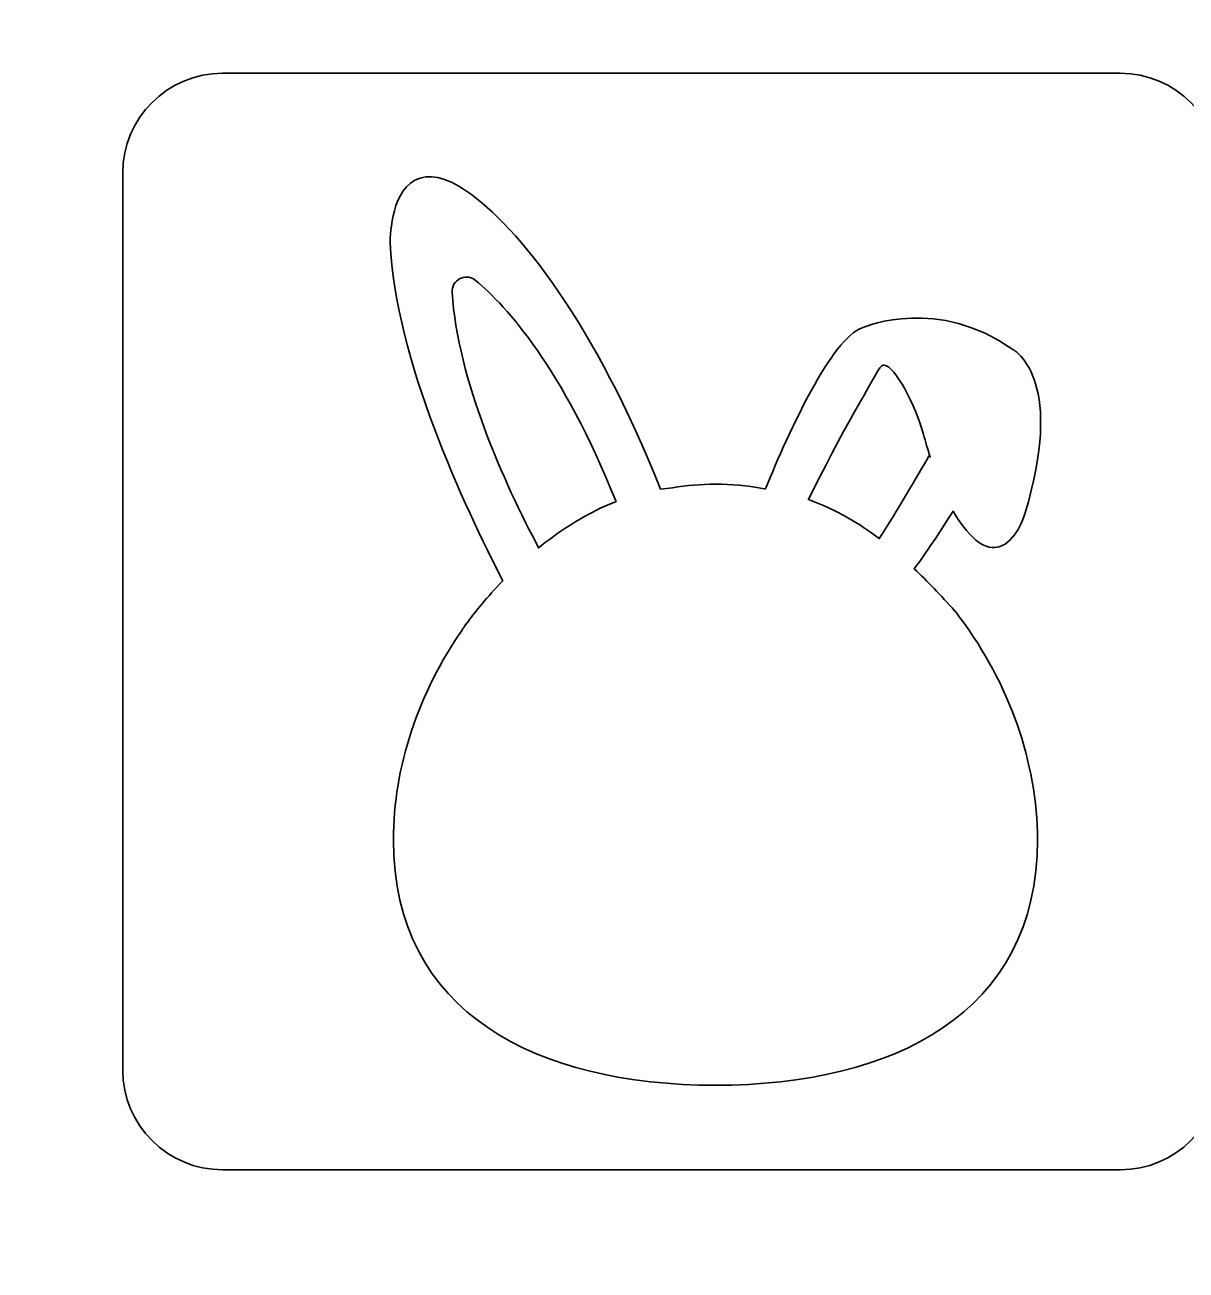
# Model space of a CAD drawing. Extents: x -116 to 2607, y -1189 to 276.
# Drawn here: x 265.6 to 617, y -805.5 to -428.4 of the extents above; entities that cross this region are included whole.
import ezdxf

# ---------------------------------------------------------------- set-up
doc = ezdxf.new("R2010")
doc.units = 0
doc.header["$MEASUREMENT"] = 0
doc.layers.add('Layer 1', color=7, linetype='Continuous', lineweight=0)

# ---------------------------------------------------------------- blocks, each defined once
blk = doc.blocks.new('Block_6')
at = {"layer": 'Layer 1', "color": 1, "lineweight": 35, "true_color": 0xff0000}
for points in [[(961.63, 275.55), (961.63, 275.55), (-39.12, 275.55), (-39.12, 275.55), (-81.5, 275.55), (-115.85, 241.2), (-115.85, 198.81), (-115.85, 198.81), (-115.85, -1151.79), (-115.85, -1151.79), (-115.85, -1172.18), (-99.32, -1188.72), (-78.93, -1188.72), (-78.93, -1188.72), (1001.44, -1188.72), (1001.44, -1188.72), (1021.83, -1188.72), (1038.37, -1172.18), (1038.37, -1151.79), (1038.37, -1151.79), (1038.37, 198.81), (1038.37, 198.81), (1038.37, 241.2), (1004.01, 275.55), (961.63, 275.55)], [(627.3, -744.9), (627.3, -761.6), (613.78, -775.12), (597.08, -775.12), (597.08, -775.12), (325.43, -775.12), (325.43, -775.12), (308.74, -775.12), (295.21, -761.6), (295.21, -744.9), (295.21, -744.9), (295.21, -473.26), (295.21, -473.26), (295.21, -456.56), (308.74, -443.03), (325.43, -443.03), (325.43, -443.03), (597.08, -443.03), (597.08, -443.03), (613.78, -443.03), (627.3, -456.56), (627.3, -473.26), (627.3, -473.26), (627.3, -744.9), (627.3, -744.9)]]:
    blk.add_open_spline(points, degree=3, knots=[0, 0, 0, 0, 1, 1, 1, 2, 2, 2, 3, 3, 3, 4, 4, 4, 5, 5, 5, 6, 6, 6, 7, 7, 7, 8, 8, 8, 8], dxfattribs=at)
blk = doc.blocks.new('Block_10')
at = {"layer": 'Layer 1', "color": 1, "lineweight": 35, "true_color": 0xff0000}
for points, knots in [([(547.01, -605.88), (547, -605.86), (547, -605.85), (546.98, -605.85), (542.77, -601.1), (538.72, -596.84), (534.75, -593.07), (537.46, -589.56), (541.39, -583.72), (546.51, -575.64), (548.49, -579.08), (550.78, -582.13), (553.42, -584.41), (556.33, -586.92), (558.85, -586.9), (560.44, -586.43), (565.55, -584.94), (567.99, -577.28), (568.25, -576.41), (580.19, -537.05), (566.18, -527.59), (564.57, -526.65), (541.92, -510.74), (520.59, -519.46), (518.95, -520.16), (509.72, -523.44), (497.11, -550.88), (489.69, -568.92), (489.41, -568.88), (489.12, -568.83), (488.83, -568.79), (484.18, -567.94), (479.42, -567.48), (474.58, -567.48), (470.19, -567.48), (465.87, -567.85), (461.62, -568.55), (460.39, -568.67), (459.17, -568.82), (457.96, -569.03), (438.19, -519.05), (414.99, -489.52), (399.22, -478.7), (392.93, -474.36), (387.67, -473.28), (383.62, -475.46), (375.98, -479.57), (376.13, -493.76), (376.15, -494.42), (377.56, -529.32), (398.85, -574.76), (410.23, -596.74), (405.39, -601.75), (401.81, -606.25), (399.8, -608.96), (398.55, -610.64), (397.9, -611.64), (397.9, -611.64), (391.39, -621.01), (386.2, -631.37), (382.62, -642.13), (379.05, -652.91), (377.11, -664.11), (377.11, -675.2), (377.11, -727.76), (420.75, -749.5), (474.58, -749.5), (528.42, -749.5), (572.06, -727.76), (572.06, -675.2), (572.06, -651.65), (563.29, -627.59), (548.79, -608.19), (548.29, -607.43), (547.71, -606.65), (547.01, -605.88)], [0, 0, 0, 0, 1, 1, 1, 2, 2, 2, 3, 3, 3, 4, 4, 4, 5, 5, 5, 6, 6, 6, 7, 7, 7, 8, 8, 8, 9, 9, 9, 10, 10, 10, 11, 11, 11, 12, 12, 12, 13, 13, 13, 14, 14, 14, 15, 15, 15, 16, 16, 16, 17, 17, 17, 18, 18, 18, 19, 19, 19, 20, 20, 20, 21, 21, 21, 22, 22, 22, 23, 23, 23, 24, 24, 24, 25, 25, 25, 25]), ([(435.18, -577.13), (430.03, -580), (425.29, -583.32), (421.07, -586.76), (410.63, -566.99), (396.53, -535.85), (394.89, -509.35), (394.79, -507.58), (395.67, -506.05), (397.24, -505.24), (397.81, -504.94), (398.51, -504.77), (399.25, -504.77), (400.16, -504.77), (401.11, -505.03), (401.99, -505.76), (411.52, -513.67), (428.17, -532.16), (444.49, -572.72), (441.26, -574), (438.14, -575.49), (435.18, -577.13)], [0, 0, 0, 0, 1, 1, 1, 2, 2, 2, 3, 3, 3, 4, 4, 4, 5, 5, 5, 6, 6, 6, 7, 7, 7, 7]), ([(514.69, -577.63), (510.8, -575.42), (506.84, -573.58), (502.73, -572.15), (511.82, -553.41), (523.77, -533.17), (523.95, -532.89), (524.53, -531.85), (525.11, -531.36), (525.66, -531.42), (529.03, -531.81), (535.01, -543.3), (537.56, -552.43), (538.15, -554.56), (538.83, -556.85), (539.58, -559.23), (539.58, -559.23), (539.15, -558.98), (539.15, -558.98), (536.07, -564.4), (529.34, -575.95), (524.16, -583.96), (521.02, -581.58), (517.88, -579.47), (514.69, -577.63)], [0, 0, 0, 0, 1, 1, 1, 2, 2, 2, 3, 3, 3, 4, 4, 4, 5, 5, 5, 6, 6, 6, 7, 7, 7, 8, 8, 8, 8])]:
    blk.add_open_spline(points, degree=3, knots=knots, dxfattribs=at)
blk = doc.blocks.new('Block_9')
at = {"layer": 'Layer 1'}
blk.add_blockref('Block_10', (0, 0), dxfattribs=at)

msp = doc.modelspace()

# ---------------------------------------------------------------- block references
at = {"layer": 'Layer 1'}
for name in ['Block_6', 'Block_9']:
    msp.add_blockref(name, (0, 0), dxfattribs=at)

doc.saveas('drawing.dxf')
